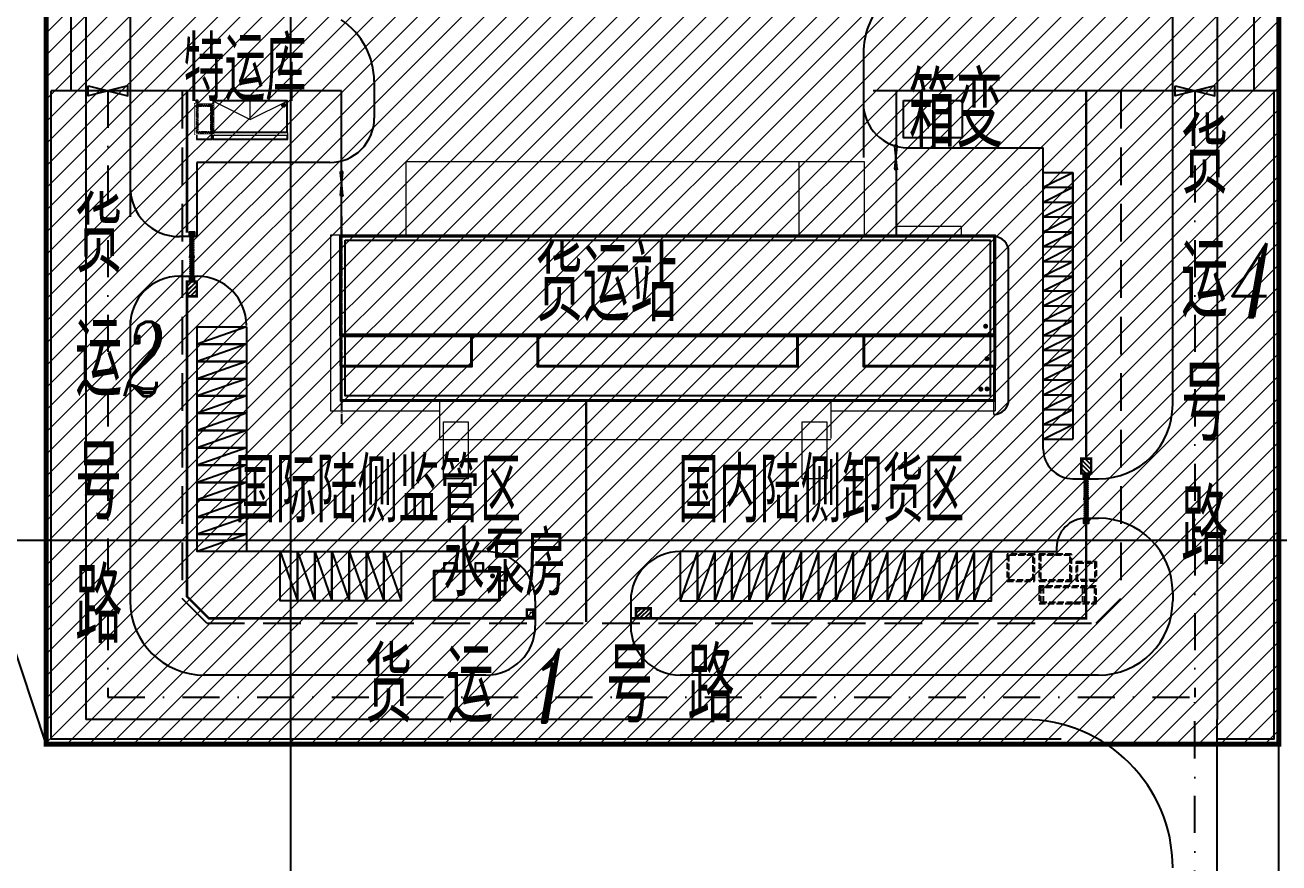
# Model space of a CAD drawing. Header units: millimetres. Extents: x -2699 to 2556, y 623 to 2108.
# Drawn here: x -1466 to -1212.2, y 949.5 to 1119.1 of the extents above; entities that cross this region are included whole.
import ezdxf

# ---------------------------------------------------------------- set-up
doc = ezdxf.new("R2010")
doc.units = ezdxf.units.MM
for name, pattern in [('01_ 总平面图$0$DASH', [0.35, 0.25, -0.1]), ('DASH', [0.35, 0.25, -0.1]), ('DASHDOT', [1, 0.5, -0.25, 0, -0.25]), ('DASHEDX2', [38.1, 25.4, -12.7]), ('DOTE_50', [1.21, 1, -0.1, 0.01, -0.1]), ('PHANTOM2', [1.25, 0.625, -0.125, 0.125, -0.125, 0.125, -0.125])]:
    doc.linetypes.add(name, pattern=pattern)
for name, color, linetype, lineweight in [('01_ 总平面图$0$DIM_LEAD', 3, 'Continuous', 15), ('01_ 总平面图$0$STAIR', 30, 'Continuous', 15), ('AXIS', 6, 'DASHDOT', 0), ('STAIR', 8, 'Continuous', 15), ('SZ-ZH-DIM', 7, 'Continuous', 0), ('纵断_分栏线', 5, 'Continuous', 0), ('细实线', 7, 'Continuous', 25)]:
    doc.layers.add(name, color=color, linetype=linetype, lineweight=lineweight)
for name, color, linetype in [('01_ 总平面图$0$WALL', 2, 'Continuous'), ('DOTE', 1, 'Continuous'), ('FGW', 8, 'Continuous'), ('HZ', 7, 'Continuous'), ('ROAD', 154, 'Continuous'), ('巡场路', 154, 'Continuous'), ('建筑物', 1, 'Continuous'), ('征地线', 6, 'PHANTOM2'), ('照明平面设备层', 241, 'Continuous'), ('航站区围界', 5, 'FENCELINE2'), ('车道线', 1, 'DASHDOT'), ('道路红线', 4, 'DASHEDX2'), ('陆空隔离设施', 5, 'TRACKS'), ('飞行区围界', 5, 'FENCELINE1')]:
    doc.layers.add(name, color=color, linetype=linetype)
doc.styles.add('ITALICT', font='italict.shx', dxfattribs={"width": 0.67, "bigfont": 'tssdchn.shx'})
doc.linetypes.add('01_ 总平面图$0$BATTING', pattern='A,0.0001,-0.1,[134,ltypeshp.shx,S=0.1,R=0,X=-0.1,Y=0],-0.2,[134,ltypeshp.shx,S=0.1,R=180,X=0.1,Y=0],-0.1', length=0.4001)
doc.linetypes.add('01_ 总平面图$0$FENCELINE2', pattern='A,0.25,-0.1,[132,ltypeshp.shx,S=0.1,R=0,X=-0.1,Y=0],-0.1,1', length=1.45)
doc.linetypes.add('FENCELINE1', pattern='A,0.25,-0.1,[133,ltypeshp.shx,S=0.1,R=0,X=-0.1,Y=0],-0.1,1', length=1.45)
doc.linetypes.add('FENCELINE2', pattern='A,0.25,-0.1,[132,ltypeshp.shx,S=0.1,R=0,X=-0.1,Y=0],-0.1,1', length=1.45)
doc.linetypes.add('TRACKS', pattern='A,0.15,[130,ltypeshp.shx,S=0.25,R=0,X=0,Y=0],0.15', length=0.3)

msp = doc.modelspace()

# ---------------------------------------------------------------- hatches: boundary and pattern name
h = msp.add_hatch()
h.set_pattern_fill('ANSI31', color=256, scale=0.4, angle=90, style=0)
h.set_pattern_definition([(225, (1856.95684, 12351.52786), (-0.449012806, 0.449012806), [])])
h.paths.add_polyline_path([(-1433.24, 1064.22), (-1431.24, 1064.22), (-1431.24, 1067.22), (-1433.24, 1067.22)])
h = msp.add_hatch()
h.set_pattern_fill('ANSI31', color=256, scale=0.4, angle=90, style=0)
h.set_pattern_definition([(135, (2037.95684, -10255.93434), (-0.449012806, -0.449012806), [])])
h.paths.add_polyline_path([(-1252.24, 1028.37), (-1250.24, 1028.37), (-1250.24, 1031.37), (-1252.24, 1031.37)])
h = msp.add_hatch()
h.set_pattern_fill('ANSI31', color=256, scale=0.4, style=0)
h.set_pattern_definition([(45, (-12626.673, -2289.152), (-0.449012806, 0.449012806), [])])
h.paths.add_polyline_path([(-1342.37, 1001.05), (-1342.37, 999.05), (-1339.37, 999.05), (-1339.37, 1001.05)])
at = {"layer": '建筑物'}
h = msp.add_hatch(color=5, dxfattribs=at)
edge = h.paths.add_edge_path()
edge.add_arc((-1413.7, 1102.91), 0.509, 0, 360)
h = msp.add_hatch(color=5, dxfattribs=at)
edge = h.paths.add_edge_path()
edge.add_arc((-1271.6, 1058.17), 0.509, 0, 360)
h = msp.add_hatch(color=5, dxfattribs=at)
edge = h.paths.add_edge_path()
edge.add_arc((-1271.34, 1051.59), 0.509, 0, 360)
h = msp.add_hatch(color=5, dxfattribs=at)
edge = h.paths.add_edge_path()
edge.add_arc((-1272.56, 1045.43), 0.509, 0, 360)
h = msp.add_hatch(color=5, dxfattribs=at)
edge = h.paths.add_edge_path()
edge.add_arc((-1271.32, 1045.47), 0.509, 0, 360)
h = msp.add_hatch(color=5, dxfattribs=at)
edge = h.paths.add_edge_path()
edge.add_arc((-1371.4, 1007.61), 0.509, 0, 360)
at = {"layer": '纵断_分栏线'}
h = msp.add_hatch(dxfattribs=at)
h.set_pattern_fill('ANSI31', color=8)
h.set_pattern_definition([(45, (4293.341, 1093.807), (-2.245064, 2.245064), [])])
h.paths.add_polyline_path([(-405.74, 1052.3), (-415.74, 1062.3), (-547.05, 1062.3), (-582.24, 1062.3), (-582.24, 875.8), (-405.74, 875.8)])
h.paths.add_polyline_path([(-1212.24, 1124.3), (-1461.74, 1124.3), (-1461.74, 973.55), (-1212.24, 973.55)])

# ---------------------------------------------------------------- linework, layer by layer
for p, q in [((-1289.52, 1094.8), (-1289.96, 1094.8)), ((-1289.96, 1094.58), (-1289.96, 1094.8)), ((-1289.52, 1090.02), (-1289.96, 1094.58)), ((-1289.96, 1090.02), (-1289.52, 1094.58)), ((-1289.52, 1094.58), (-1289.96, 1094.58)), ((-1289.52, 1094.58), (-1289.52, 1094.8)), ((-1401.72, 1089.5), (-1402.16, 1089.5)), ((-1402.16, 1089.28), (-1402.16, 1089.5)), ((-1401.72, 1084.72), (-1402.16, 1089.28)), ((-1402.16, 1084.72), (-1401.72, 1089.28)), ((-1401.72, 1089.28), (-1402.16, 1089.28)), ((-1401.72, 1089.28), (-1401.72, 1089.5)), ((-1289.96, 1090.02), (-1289.96, 1089.8)), ((-1289.52, 1090.02), (-1289.96, 1090.02)), ((-1289.52, 1089.8), (-1289.96, 1089.8)), ((-1289.52, 1090.02), (-1289.52, 1089.8)), ((-1402.16, 1084.72), (-1402.16, 1084.5)), ((-1401.72, 1084.72), (-1402.16, 1084.72)), ((-1401.72, 1084.5), (-1402.16, 1084.5)), ((-1401.72, 1084.72), (-1401.72, 1084.5)), ((-1461.74, 973.55), (-1475.41, 1014.8))]:
    msp.add_line(p, q)
at = {"linetype": '01_ 总平面图$0$BATTING'}
msp.add_line((-1289.72, 1092.3), (-1289.72, 1092.3), dxfattribs=at)
at = {"color": 5}
for p, q in [((-1432.24, 1076.3), (-1432.24, 1076.3)), ((-1432.64, 1068.3), (-1432.64, 1068.3)), ((-1249.64, 1027.3), (-1249.64, 1027.3)), ((-1251.24, 1019.3), (-1251.24, 1019.3))]:
    msp.add_line(p, q, dxfattribs=at)
for points in [[(-1453.24, 1106.8), (-1445.24, 1104.8), (-1445.24, 1106.8), (-1453.24, 1104.8)], [(-1233.24, 1106.8), (-1225.24, 1104.8), (-1225.24, 1106.8), (-1233.24, 1104.8)], [(-1401.24, 1075.6), (-1270.69, 1075.6), (-1270.69, 1044.05), (-1401.24, 1044.05)], [(-1401.24, 1075.6), (-1270.69, 1075.6), (-1270.69, 1044.05), (-1401.24, 1044.05)], [(-1369.94, 1002.55), (-1383.29, 1002.55), (-1383.29, 1008.7), (-1369.94, 1008.7)], [(-1370.14, 1002.75), (-1383.09, 1002.75), (-1383.09, 1008.5), (-1370.14, 1008.5)]]:
    msp.add_lwpolyline(points, close=True)
at = {"linetype": '01_ 总平面图$0$FENCELINE2', "ltscale": 4, "const_width": 0.5}
for points in [[(-1433.24, 1077.13), (-1433.24, 1105.8)], [(-1251.24, 1031.37), (-1251.24, 1105.8)], [(-1433.24, 1064.41), (-1433.24, 1003.46), (-1428.83, 999.05), (-1362.74, 999.05)], [(-1352.44, 1043.2), (-1352.44, 998.3)], [(-1352.44, 1043.2), (-1352.44, 998.3)], [(-1343.44, 999.05), (-1251.24, 999.05), (-1251.24, 1018.3)]]:
    msp.add_lwpolyline(points, dxfattribs=at)
for points, const_width in [([(-1428.04, 1103.3), (-1431.74, 1103.3), (-1431.74, 1096.9), (-1427.74, 1096.9), (-1427.74, 1097.3), (-1412.84, 1097.3), (-1412.84, 1103.9), (-1428.04, 1103.9)], 0.1), ([(-1363.14, 1000.8), (-1364.44, 1000.8), (-1364.44, 999.3), (-1363.14, 999.3)], 0.5)]:
    msp.add_lwpolyline(points, close=True, dxfattribs=dict(const_width=const_width))
for points in [[(-1431.34, 1103.3), (-1431.34, 1103.9), (-1431.14, 1103.9), (-1431.14, 1103.3)], [(-1427.74, 1097.42), (-1412.96, 1097.42), (-1412.96, 1103.78), (-1427.92, 1103.78), (-1427.92, 1103.3)], [(-1402.19, 1056.2), (-1402.19, 1043.05), (-1382.14, 1043.05)], [(-1402.19, 1056.2), (-1402.19, 1043.05), (-1382.14, 1043.05)], [(-1378.54, 1008.7), (-1378.54, 1010.2), (-1381.24, 1010.2), (-1381.24, 1008.7)], [(-1378.6, 1008.7), (-1378.6, 1010.14), (-1381.18, 1010.14), (-1381.18, 1008.7)], [(-1373.24, 1008.7), (-1373.24, 1010.2), (-1374.94, 1010.2), (-1374.94, 1008.7)], [(-1373.3, 1008.7), (-1373.3, 1010.14), (-1374.88, 1010.14), (-1374.88, 1008.7)], [(-1369.94, 1006.67), (-1368.44, 1006.67), (-1368.44, 1008.37), (-1369.94, 1008.37)]]:
    msp.add_lwpolyline(points)
at = {"linetype": '01_ 总平面图$0$DASH'}
for points in [[(-1427.72, 1103.96), (-1427.72, 1103.75)], [(-1427.66, 1103.96), (-1427.66, 1103.75)], [(-1413.22, 1103.96), (-1413.22, 1103.75)], [(-1413.16, 1103.96), (-1413.16, 1103.75)], [(-1428.04, 1103.3), (-1428.04, 1097.3), (-1427.74, 1097.3)]]:
    msp.add_lwpolyline(points, dxfattribs=at)
for points in [[(-1428.14, 1097.3), (-1428.14, 1102.9), (-1431.34, 1102.9), (-1431.34, 1097.3)], [(-1428.34, 1097.5), (-1428.34, 1102.7), (-1431.14, 1102.7), (-1431.14, 1097.5)]]:
    msp.add_lwpolyline(points, close=True, dxfattribs=at)
for points, const_width in [([(-1427.74, 1097.3), (-1427.74, 1103.3), (-1428.04, 1103.3)], 0.05), ([(-1402.24, 1076.6), (-1402.24, 1056.2), (-1402.19, 1056.2), (-1402.19, 1043.05), (-1269.69, 1043.05), (-1269.69, 1056.2), (-1269.64, 1056.2), (-1269.64, 1076.6), (-1402.24, 1076.6)], 0.2), ([(-1402.24, 1076.6), (-1402.24, 1056.2), (-1402.19, 1056.2), (-1402.19, 1043.05), (-1269.69, 1043.05), (-1269.69, 1056.2), (-1269.64, 1056.2), (-1269.64, 1076.6), (-1402.24, 1076.6)], 0.2), ([(-1433.24, 1067.22), (-1431.24, 1067.22), (-1431.24, 1064.22), (-1433.24, 1064.22), (-1433.24, 1067.22)], 0.5), ([(-1252.24, 1028.37), (-1250.24, 1028.37), (-1250.24, 1031.37), (-1252.24, 1031.37), (-1252.24, 1028.37)], 0.5), ([(-1342.37, 1001.05), (-1342.37, 999.05), (-1339.37, 999.05), (-1339.37, 1001.05), (-1342.37, 1001.05)], 0.5)]:
    msp.add_lwpolyline(points, dxfattribs=dict(const_width=const_width))
at = {"color": 2}
for points in [[(-1432.76, 1076.3), (-1432.76, 1077.3), (-1431.72, 1077.3), (-1431.72, 1076.3)], [(-1432.64, 1076.3), (-1432.64, 1077.18), (-1431.84, 1077.18), (-1431.84, 1076.3)], [(-1432.08, 1076.88), (-1432.64, 1076.6), (-1431.84, 1076.2), (-1432.64, 1075.8), (-1431.84, 1075.4), (-1432.64, 1075), (-1431.84, 1074.6), (-1432.64, 1074.2), (-1431.84, 1073.8), (-1432.64, 1073.4), (-1431.84, 1073), (-1432.64, 1072.6), (-1432.64, 1072.6)], [(-1432.4, 1076.88), (-1431.84, 1076.6), (-1432.64, 1076.2), (-1431.84, 1075.8), (-1432.64, 1075.4), (-1431.84, 1075), (-1432.64, 1074.6), (-1431.84, 1074.2), (-1432.64, 1073.8), (-1431.84, 1073.4), (-1432.64, 1073), (-1431.84, 1072.6), (-1431.84, 1072.6)], [(-1432.08, 1067.72), (-1432.64, 1068), (-1431.84, 1068.4), (-1432.64, 1068.8), (-1431.84, 1069.2), (-1432.64, 1069.6), (-1431.84, 1070), (-1432.64, 1070.4), (-1431.84, 1070.8), (-1432.64, 1071.2), (-1431.84, 1071.6), (-1432.64, 1072), (-1432.64, 1072)], [(-1432.4, 1067.72), (-1431.84, 1068), (-1432.64, 1068.4), (-1431.84, 1068.8), (-1432.64, 1069.2), (-1431.84, 1069.6), (-1432.64, 1070), (-1431.84, 1070.4), (-1432.64, 1070.8), (-1431.84, 1071.2), (-1432.64, 1071.6), (-1431.84, 1072), (-1431.84, 1072)], [(-1432.76, 1068.3), (-1432.76, 1067.3), (-1431.72, 1067.3), (-1431.72, 1068.3)], [(-1432.64, 1068.3), (-1432.64, 1067.42), (-1431.84, 1067.42), (-1431.84, 1068.3)], [(-1251.76, 1027.3), (-1251.76, 1028.3), (-1250.72, 1028.3), (-1250.72, 1027.3)], [(-1251.64, 1027.3), (-1251.64, 1028.18), (-1250.84, 1028.18), (-1250.84, 1027.3)], [(-1251.08, 1027.88), (-1251.64, 1027.6), (-1250.84, 1027.2), (-1251.64, 1026.8), (-1250.84, 1026.4), (-1251.64, 1026), (-1250.84, 1025.6), (-1251.64, 1025.2), (-1250.84, 1024.8), (-1251.64, 1024.4), (-1250.84, 1024), (-1251.64, 1023.6), (-1251.64, 1023.6)], [(-1251.4, 1027.88), (-1250.84, 1027.6), (-1251.64, 1027.2), (-1250.84, 1026.8), (-1251.64, 1026.4), (-1250.84, 1026), (-1251.64, 1025.6), (-1250.84, 1025.2), (-1251.64, 1024.8), (-1250.84, 1024.4), (-1251.64, 1024), (-1250.84, 1023.6), (-1250.84, 1023.6)], [(-1251.08, 1018.72), (-1251.64, 1019), (-1250.84, 1019.4), (-1251.64, 1019.8), (-1250.84, 1020.2), (-1251.64, 1020.6), (-1250.84, 1021), (-1251.64, 1021.4), (-1250.84, 1021.8), (-1251.64, 1022.2), (-1250.84, 1022.6), (-1251.64, 1023), (-1251.64, 1023)], [(-1251.4, 1018.72), (-1250.84, 1019), (-1251.64, 1019.4), (-1250.84, 1019.8), (-1251.64, 1020.2), (-1250.84, 1020.6), (-1251.64, 1021), (-1250.84, 1021.4), (-1251.64, 1021.8), (-1250.84, 1022.2), (-1251.64, 1022.6), (-1250.84, 1023), (-1250.84, 1023)], [(-1251.76, 1019.3), (-1251.76, 1018.3), (-1250.72, 1018.3), (-1250.72, 1019.3)], [(-1251.64, 1019.3), (-1251.64, 1018.42), (-1250.84, 1018.42), (-1250.84, 1019.3)]]:
    msp.add_lwpolyline(points, dxfattribs=at)
for points in [[(-1431.84, 1077.18), (-1432.64, 1077.18), (-1432.64, 1076.88), (-1431.84, 1076.88)], [(-1431.84, 1067.42), (-1432.64, 1067.42), (-1432.64, 1067.72), (-1431.84, 1067.72)], [(-1250.84, 1028.18), (-1251.64, 1028.18), (-1251.64, 1027.88), (-1250.84, 1027.88)], [(-1250.84, 1018.42), (-1251.64, 1018.42), (-1251.64, 1018.72), (-1250.84, 1018.72)]]:
    msp.add_lwpolyline(points, close=True, dxfattribs=at)
at = {"color": 2, "elevation": 0}
for points in [[(-1431.84, 1072.6), (-1432.64, 1072.6), (-1432.64, 1072.3), (-1431.84, 1072.3)], [(-1431.84, 1072), (-1432.64, 1072), (-1432.64, 1072.3), (-1431.84, 1072.3)], [(-1250.84, 1023.6), (-1251.64, 1023.6), (-1251.64, 1023.3), (-1250.84, 1023.3)], [(-1250.84, 1023), (-1251.64, 1023), (-1251.64, 1023.3), (-1250.84, 1023.3)]]:
    msp.add_lwpolyline(points, close=True, dxfattribs=at)
at = {"layer": '01_ 总平面图$0$DIM_LEAD', "const_width": 0.2}
msp.add_lwpolyline([(-1363.63, 1000.25, 1), (-1363.77, 1000.1, 1)], format="xyb", close=True, dxfattribs=at)
at = {"layer": '01_ 总平面图$0$STAIR', "ltscale": 1000}
msp.add_line((-1420.44, 1100.02), (-1420.44, 1103.75), dxfattribs=at)
at = {"layer": '01_ 总平面图$0$STAIR', "color": 2, "linetype": 'ByBlock'}
for p, q in [((-1402.24, 1076.6), (-1404.19, 1076.6)), ((-1402.24, 1076.6), (-1404.19, 1076.6)), ((-1382.14, 1043.05), (-1382.14, 1037.3)), ((-1382.14, 1043.05), (-1382.14, 1035.25)), ((-1302.94, 1043.05), (-1302.94, 1035.45)), ((-1269.69, 1043.05), (-1269.69, 1041.05)), ((-1269.69, 1043.05), (-1269.69, 1041.05)), ((-1302.94, 1041.05), (-1269.69, 1041.05)), ((-1382.14, 1035.25), (-1302.94, 1035.25))]:
    msp.add_line(p, q, dxfattribs=at)
at = {"layer": '01_ 总平面图$0$STAIR', "ltscale": 1000}
for points in [[(-1427.89, 1103.75), (-1420.44, 1100.02)], [(-1420.44, 1100.02), (-1412.99, 1103.75)], [(-1431.34, 1096.9), (-1431.34, 1096), (-1428.14, 1096), (-1428.14, 1097.3)], [(-1431.22, 1096.9), (-1431.22, 1096.12), (-1428.26, 1096.12), (-1428.26, 1096.9)], [(-1428.04, 1096.9), (-1428.04, 1096), (-1412.84, 1096), (-1412.84, 1097.3)], [(-1428.04, 1096.85), (-1412.84, 1096.85)], [(-1427.92, 1096.9), (-1427.92, 1096.12), (-1412.96, 1096.12), (-1412.96, 1096.85)]]:
    msp.add_lwpolyline(points, dxfattribs=at)
at = {"layer": '01_ 总平面图$0$STAIR', "color": 2, "linetype": 'ByBlock'}
for points in [[(-1388.89, 1076.3), (-1388.89, 1091.5), (-1296.19, 1091.5), (-1296.19, 1076.3)], [(-1404.19, 1076.6), (-1404.19, 1041.05), (-1382.14, 1041.05)], [(-1404.19, 1076.6), (-1404.19, 1041.05), (-1382.14, 1041.05)], [(-1366.65, 1056.5), (-1401.94, 1056.5), (-1401.94, 1076.3), (-1269.94, 1076.3), (-1269.94, 1056.5), (-1366.65, 1056.5)], [(-1366.65, 1056.5), (-1401.94, 1056.5), (-1401.94, 1076.3), (-1269.94, 1076.3), (-1269.94, 1056.5), (-1366.65, 1056.5)], [(-1289.74, 1076.3), (-1289.74, 1078.4), (-1276.54, 1078.4), (-1276.54, 1076.3)], [(-1289.74, 1076.3), (-1289.74, 1078.4), (-1276.54, 1078.4), (-1276.54, 1076.3)]]:
    msp.add_lwpolyline(points, dxfattribs=at)
for points in [[(-1381.34, 1038.8), (-1376.34, 1038.8), (-1376.34, 1027.3), (-1381.34, 1027.3)], [(-1308.74, 1038.8), (-1303.74, 1038.8), (-1303.74, 1027.3), (-1308.74, 1027.3)]]:
    msp.add_lwpolyline(points, close=True, dxfattribs=at)
at = {"layer": '01_ 总平面图$0$WALL', "color": 5}
for p, q in [((-1402.19, 1056.35), (-1388.49, 1056.35)), ((-1402.19, 1050.15), (-1402.19, 1056.35)), ((-1401.99, 1056.15), (-1388.49, 1056.15)), ((-1401.99, 1050.15), (-1401.99, 1056.15)), ((-1388.99, 1056.35), (-1309.49, 1056.35)), ((-1388.99, 1056.15), (-1309.49, 1056.15)), ((-1309.59, 1056.35), (-1269.69, 1056.35)), ((-1309.59, 1056.35), (-1269.69, 1056.35)), ((-1309.59, 1056.15), (-1269.89, 1056.15)), ((-1309.59, 1056.15), (-1269.89, 1056.15)), ((-1269.89, 1056.15), (-1269.89, 1050.15)), ((-1269.89, 1056.15), (-1269.89, 1050.15)), ((-1269.69, 1056.35), (-1269.69, 1050.15)), ((-1269.69, 1056.35), (-1269.69, 1050.15))]:
    msp.add_line(p, q, dxfattribs=at)
at = {"layer": '01_ 总平面图$0$WALL'}
msp.add_line((-1251.24, 1027.3), (-1251.24, 1019.3), dxfattribs=at)
at = {"layer": '01_ 总平面图$0$WALL', "color": 5}
for points in [[(-1296.09, 1056.2), (-1402.24, 1056.2), (-1402.24, 1076.6), (-1269.64, 1076.6), (-1269.64, 1056.2), (-1296.09, 1056.2)], [(-1296.09, 1056.2), (-1402.24, 1056.2), (-1402.24, 1076.6), (-1269.64, 1076.6), (-1269.64, 1056.2), (-1296.09, 1056.2)], [(-1296.09, 1056.5), (-1401.94, 1056.5), (-1401.94, 1076.3), (-1269.94, 1076.3), (-1269.94, 1056.5), (-1296.09, 1056.5)], [(-1296.09, 1056.5), (-1401.94, 1056.5), (-1401.94, 1076.3), (-1269.94, 1076.3), (-1269.94, 1056.5), (-1296.09, 1056.5)], [(-1375.79, 1056.35), (-1375.79, 1050.15), (-1402.19, 1050.15), (-1402.19, 1043.05), (-1269.69, 1043.05), (-1269.69, 1050.15), (-1296.09, 1050.15), (-1296.09, 1056.35), (-1309.79, 1056.35), (-1309.79, 1050.15), (-1362.09, 1050.15), (-1362.09, 1056.35), (-1375.79, 1056.35), (-1375.79, 1050.15)], [(-1375.79, 1056.35), (-1375.79, 1050.15), (-1402.19, 1050.15), (-1402.19, 1043.05), (-1269.69, 1043.05), (-1269.69, 1050.15), (-1296.09, 1050.15), (-1296.09, 1056.35), (-1309.79, 1056.35), (-1309.79, 1050.15), (-1362.09, 1050.15), (-1362.09, 1056.35), (-1375.79, 1056.35), (-1375.79, 1050.15)]]:
    msp.add_lwpolyline(points, dxfattribs=at)
msp.add_lwpolyline([(-1375.59, 1056.15), (-1375.59, 1049.95), (-1401.99, 1049.95), (-1401.99, 1043.25), (-1269.89, 1043.25), (-1269.89, 1049.95), (-1296.29, 1049.95), (-1296.29, 1056.15), (-1309.59, 1056.15), (-1309.59, 1049.95), (-1362.29, 1049.95), (-1362.29, 1056.15)], close=True, dxfattribs=at)
msp.add_lwpolyline([(-1375.59, 1056.15), (-1375.59, 1049.95), (-1401.99, 1049.95), (-1401.99, 1043.25), (-1269.89, 1043.25), (-1269.89, 1049.95), (-1296.29, 1049.95), (-1296.29, 1056.15), (-1309.59, 1056.15), (-1309.59, 1049.95), (-1362.29, 1049.95), (-1362.29, 1056.15)], close=True, dxfattribs=at)
at = {"layer": 'AXIS'}
msp.add_line((-1401.94, 1090.5), (-1401.94, 1080.4), dxfattribs=at)
at = {"layer": 'DOTE', "linetype": 'DOTE_50', "ltscale": 2}
msp.add_line((-1401.94, 1080.4), (-1401.94, 1038.3), dxfattribs=at)
at = {"layer": 'FGW', "linetype": 'Continuous'}
for p, q in [((-1412.24, 814.8), (-1412.24, 1895.71)), ((-1412.24, 814.8), (-1412.24, 1895.71)), ((-1212.24, 814.8), (-1212.24, 1895.71)), ((2387.76, 1014.8), (-1612.24, 1014.8))]:
    msp.add_line(p, q, dxfattribs=at)
at = {"layer": 'ROAD'}
for p, q in [((-1224.74, 1432.3), (-1224.74, 978.55)), ((-1444.74, 1201.8), (-1444.74, 1080.3)), ((-1233.74, 1042.3), (-1233.74, 1201.8)), ((-1296.34, 1113.5), (-1296.34, 1092.3)), ((-1395.34, 1107.69), (-1395.34, 1100.3)), ((-1395.34, 1107.69), (-1395.34, 1100.3)), ((-1287.34, 1094.3), (-1259.94, 1094.3)), ((-1259.94, 1035.3), (-1259.94, 1094.3)), ((-1404.34, 1091.3), (-1431.24, 1091.3)), ((-1431.24, 1091.3), (-1431.24, 1076.3)), ((-1259.94, 1089.3, 0), (-1253.94, 1089.3, 0)), ((-1259.94, 1086.3, 0), (-1253.94, 1089.3, 0)), ((-1253.94, 1089.3, 0), (-1253.94, 1086.3, 0)), ((-1253.94, 1086.3, 0), (-1253.94, 1089.3, 0)), ((-1259.94, 1086.3, 0), (-1253.94, 1086.3, 0)), ((-1259.94, 1083.3, 0), (-1253.94, 1086.3, 0)), ((-1259.94, 1086.3, 0), (-1253.94, 1086.3, 0)), ((-1259.94, 1086.3, 0), (-1253.94, 1086.3, 0)), ((-1253.94, 1086.3, 0), (-1253.94, 1083.3, 0)), ((-1253.94, 1083.3, 0), (-1253.94, 1086.3, 0)), ((-1259.94, 1083.3, 0), (-1253.94, 1083.3, 0)), ((-1259.94, 1080.3, 0), (-1253.94, 1083.3, 0)), ((-1259.94, 1083.3, 0), (-1253.94, 1083.3, 0)), ((-1259.94, 1083.3, 0), (-1253.94, 1083.3, 0)), ((-1253.94, 1083.3, 0), (-1253.94, 1080.3, 0)), ((-1253.94, 1080.3, 0), (-1253.94, 1083.3, 0)), ((-1259.94, 1080.3, 0), (-1253.94, 1080.3, 0)), ((-1259.94, 1077.3, 0), (-1253.94, 1080.3, 0)), ((-1259.94, 1080.3, 0), (-1253.94, 1080.3, 0)), ((-1259.94, 1080.3, 0), (-1253.94, 1080.3, 0)), ((-1253.94, 1080.3, 0), (-1253.94, 1077.3, 0)), ((-1253.94, 1077.3, 0), (-1253.94, 1080.3, 0)), ((-1431.24, 1076.3), (-1434.74, 1076.3)), ((-1259.94, 1077.3, 0), (-1253.94, 1077.3, 0)), ((-1259.94, 1074.3, 0), (-1253.94, 1077.3, 0)), ((-1259.94, 1077.3, 0), (-1253.94, 1077.3, 0)), ((-1259.94, 1077.3, 0), (-1253.94, 1077.3, 0)), ((-1253.94, 1077.3, 0), (-1253.94, 1074.3, 0)), ((-1253.94, 1074.3, 0), (-1253.94, 1077.3, 0)), ((-1259.94, 1074.3, 0), (-1253.94, 1074.3, 0)), ((-1259.94, 1071.3, 0), (-1253.94, 1074.3, 0)), ((-1259.94, 1074.3, 0), (-1253.94, 1074.3, 0)), ((-1259.94, 1074.3, 0), (-1253.94, 1074.3, 0)), ((-1253.94, 1074.3, 0), (-1253.94, 1071.3, 0)), ((-1253.94, 1071.3, 0), (-1253.94, 1074.3, 0)), ((-1266.94, 1043.3), (-1266.94, 1073.3)), ((-1259.94, 1071.3, 0), (-1253.94, 1071.3, 0)), ((-1259.94, 1068.3, 0), (-1253.94, 1071.3, 0)), ((-1259.94, 1071.3, 0), (-1253.94, 1071.3, 0)), ((-1259.94, 1071.3, 0), (-1253.94, 1071.3, 0)), ((-1253.94, 1071.3, 0), (-1253.94, 1068.3, 0)), ((-1253.94, 1068.3, 0), (-1253.94, 1071.3, 0)), ((-1434.74, 1068.3), (-1431.19, 1068.3)), ((-1259.94, 1068.3, 0), (-1253.94, 1068.3, 0)), ((-1259.94, 1065.3, 0), (-1253.94, 1068.3, 0)), ((-1259.94, 1068.3, 0), (-1253.94, 1068.3, 0)), ((-1259.94, 1068.3, 0), (-1253.94, 1068.3, 0)), ((-1253.94, 1068.3, 0), (-1253.94, 1065.3, 0)), ((-1253.94, 1065.3, 0), (-1253.94, 1068.3, 0)), ((-1259.94, 1065.3, 0), (-1253.94, 1065.3, 0)), ((-1259.94, 1062.3, 0), (-1253.94, 1065.3, 0)), ((-1259.94, 1065.3, 0), (-1253.94, 1065.3, 0)), ((-1259.94, 1065.3, 0), (-1253.94, 1065.3, 0)), ((-1253.94, 1065.3, 0), (-1253.94, 1062.3, 0)), ((-1253.94, 1062.3, 0), (-1253.94, 1065.3, 0)), ((-1259.94, 1062.3, 0), (-1253.94, 1062.3, 0)), ((-1259.94, 1059.3, 0), (-1253.94, 1062.3, 0)), ((-1259.94, 1062.3, 0), (-1253.94, 1062.3, 0)), ((-1259.94, 1062.3, 0), (-1253.94, 1062.3, 0)), ((-1253.94, 1062.3, 0), (-1253.94, 1059.3, 0)), ((-1253.94, 1059.3, 0), (-1253.94, 1062.3, 0)), ((-1444.74, 1059.3), (-1444.74, 1002.55)), ((-1259.94, 1059.3, 0), (-1253.94, 1059.3, 0)), ((-1259.94, 1056.3, 0), (-1253.94, 1059.3, 0)), ((-1259.94, 1059.3, 0), (-1253.94, 1059.3, 0)), ((-1259.94, 1059.3, 0), (-1253.94, 1059.3, 0)), ((-1253.94, 1059.3, 0), (-1253.94, 1056.3, 0)), ((-1253.94, 1056.3, 0), (-1253.94, 1059.3, 0)), ((-1421.19, 1058.05), (-1431.19, 1054.55)), ((-1259.94, 1056.3, 0), (-1253.94, 1056.3, 0)), ((-1259.94, 1053.3, 0), (-1253.94, 1056.3, 0)), ((-1259.94, 1056.3, 0), (-1253.94, 1056.3, 0)), ((-1259.94, 1056.3, 0), (-1253.94, 1056.3, 0)), ((-1253.94, 1056.3, 0), (-1253.94, 1053.3, 0)), ((-1253.94, 1053.3, 0), (-1253.94, 1056.3, 0)), ((-1421.19, 1054.55), (-1431.19, 1051.05)), ((-1259.94, 1053.3, 0), (-1253.94, 1053.3, 0)), ((-1259.94, 1050.3, 0), (-1253.94, 1053.3, 0)), ((-1259.94, 1053.3, 0), (-1253.94, 1053.3, 0)), ((-1259.94, 1053.3, 0), (-1253.94, 1053.3, 0)), ((-1253.94, 1053.3, 0), (-1253.94, 1050.3, 0)), ((-1253.94, 1050.3, 0), (-1253.94, 1053.3, 0)), ((-1421.19, 1051.05), (-1431.19, 1047.55)), ((-1259.94, 1050.3, 0), (-1253.94, 1050.3, 0)), ((-1259.94, 1047.3, 0), (-1253.94, 1050.3, 0)), ((-1259.94, 1050.3, 0), (-1253.94, 1050.3, 0)), ((-1259.94, 1050.3, 0), (-1253.94, 1050.3, 0)), ((-1253.94, 1050.3, 0), (-1253.94, 1047.3, 0)), ((-1253.94, 1047.3, 0), (-1253.94, 1050.3, 0)), ((-1421.19, 1047.55), (-1431.19, 1044.05)), ((-1259.94, 1047.3, 0), (-1253.94, 1047.3, 0)), ((-1259.94, 1044.3, 0), (-1253.94, 1047.3, 0)), ((-1259.94, 1047.3, 0), (-1253.94, 1047.3, 0)), ((-1259.94, 1047.3, 0), (-1253.94, 1047.3, 0)), ((-1253.94, 1047.3, 0), (-1253.94, 1044.3, 0)), ((-1253.94, 1044.3, 0), (-1253.94, 1047.3, 0)), ((-1421.19, 1044.05), (-1431.19, 1040.55)), ((-1259.94, 1044.3, 0), (-1253.94, 1044.3, 0)), ((-1259.94, 1041.3, 0), (-1253.94, 1044.3, 0)), ((-1259.94, 1044.3, 0), (-1253.94, 1044.3, 0)), ((-1259.94, 1044.3, 0), (-1253.94, 1044.3, 0)), ((-1253.94, 1044.3, 0), (-1253.94, 1041.3, 0)), ((-1253.94, 1041.3, 0), (-1253.94, 1044.3, 0)), ((-1421.19, 1040.55), (-1431.19, 1037.05)), ((-1259.94, 1041.3, 0), (-1253.94, 1041.3, 0)), ((-1259.94, 1038.3, 0), (-1253.94, 1041.3, 0)), ((-1259.94, 1041.3, 0), (-1253.94, 1041.3, 0)), ((-1259.94, 1041.3, 0), (-1253.94, 1041.3, 0)), ((-1253.94, 1041.3, 0), (-1253.94, 1038.3, 0)), ((-1259.94, 1038.3, 0), (-1253.94, 1038.3, 0)), ((-1259.94, 1035.3, 0), (-1253.94, 1038.3, 0)), ((-1259.94, 1038.3, 0), (-1253.94, 1038.3, 0)), ((-1259.94, 1038.3, 0), (-1253.94, 1038.3, 0)), ((-1253.94, 1040.3, 0), (-1253.94, 1038.3, 0)), ((-1253.94, 1038.3, 0), (-1253.94, 1035.3, 0)), ((-1421.19, 1037.05), (-1431.19, 1033.55)), ((-1253.94, 1037.3, 0), (-1253.94, 1035.3, 0)), ((-1421.19, 1033.55), (-1431.19, 1030.05)), ((-1259.94, 1033.3), (-1259.94, 1035.3)), ((-1259.94, 1035.3, 0), (-1253.94, 1035.3, 0)), ((-1259.94, 1035.3, 0), (-1253.94, 1035.3, 0)), ((-1421.19, 1030.05), (-1431.19, 1026.55)), ((-1421.19, 1026.55), (-1431.19, 1023.05)), ((-1253.94, 1027.3), (-1248.74, 1027.3)), ((-1253.94, 1027.3), (-1248.74, 1027.3)), ((-1253.94, 1027.3), (-1251.24, 1027.3)), ((-1421.19, 1023.05), (-1431.19, 1019.55)), ((-1421.19, 1019.55), (-1431.19, 1016.05)), ((-1251.24, 1019.3), (-1248.74, 1019.3)), ((-1251.24, 1019.3), (-1248.74, 1019.3)), ((-1421.19, 1016.05), (-1431.19, 1012.55)), ((-1414.39, 1012.55), (-1410.89, 1002.55)), ((-1410.89, 1012.55), (-1407.39, 1002.55)), ((-1407.39, 1012.55), (-1403.89, 1002.55)), ((-1403.89, 1012.55), (-1400.39, 1002.55)), ((-1400.39, 1012.55), (-1396.89, 1002.55)), ((-1396.89, 1012.55), (-1393.39, 1002.55)), ((-1393.39, 1012.55), (-1389.89, 1002.55)), ((-1272.94, 1012.55), (-1333.44, 1012.55)), ((-1272.94, 1012.55), (-1333.44, 1012.55)), ((-1329.94, 1012.55), (-1333.44, 1002.55)), ((-1326.44, 1012.55), (-1329.94, 1002.55)), ((-1322.94, 1012.55), (-1326.44, 1002.55)), ((-1319.44, 1012.55), (-1322.94, 1002.55)), ((-1315.94, 1012.55), (-1319.44, 1002.55)), ((-1312.44, 1012.55), (-1315.94, 1002.55)), ((-1308.94, 1012.55), (-1312.44, 1002.55)), ((-1305.44, 1012.55), (-1308.94, 1002.55)), ((-1301.94, 1012.55), (-1305.44, 1002.55)), ((-1298.44, 1012.55), (-1301.94, 1002.55)), ((-1294.94, 1012.55), (-1298.44, 1002.55)), ((-1291.44, 1012.55), (-1294.94, 1002.55)), ((-1287.94, 1012.55), (-1291.44, 1002.55)), ((-1284.44, 1012.55), (-1287.94, 1002.55)), ((-1280.94, 1012.55), (-1284.44, 1002.55)), ((-1277.44, 1012.55), (-1280.94, 1002.55)), ((-1273.94, 1012.55), (-1277.44, 1002.55)), ((-1270.44, 1012.55), (-1273.94, 1002.55)), ((-1270.44, 1012.55), (-1257.24, 1012.55)), ((-1270.44, 1012.55), (-1257.24, 1012.55)), ((-1257.24, 1013.3), (-1257.24, 1012.55)), ((-1257.24, 1013.3), (-1257.24, 1012.55)), ((-1362.74, 1002.55), (-1362.74, 997.55)), ((-1362.74, 1002.55), (-1362.74, 997.55)), ((-1343.44, 1002.55), (-1343.44, 997.55)), ((-1343.44, 1002.55), (-1343.44, 997.55)), ((-1343.44, 1002.55), (-1343.44, 997.55)), ((-1343.44, 1002.55), (-1343.44, 997.55)), ((-1233.74, 1004.3), (-1233.74, 1002.55)), ((-1362.74, 999.55), (-1362.74, 1001.05)), ((-1362.74, 999.55), (-1362.74, 1001.05)), ((-1372.74, 987.55), (-1429.74, 987.55)), ((-1248.74, 987.55), (-1333.44, 987.55)), ((-1263.74, 978.55), (-1453.74, 978.55)), ((-1224.74, 684.02), (-1224.74, 978.55))]:
    msp.add_line(p, q, dxfattribs=at)
for points in [[(-1421.19, 1058.05), (-1421.19, 1054.55), (-1431.19, 1054.55), (-1431.19, 1058.05)], [(-1421.19, 1054.55), (-1421.19, 1051.05), (-1431.19, 1051.05), (-1431.19, 1054.55)], [(-1421.19, 1051.05), (-1421.19, 1047.55), (-1431.19, 1047.55), (-1431.19, 1051.05)], [(-1421.19, 1047.55), (-1421.19, 1044.05), (-1431.19, 1044.05), (-1431.19, 1047.55)], [(-1421.19, 1044.05), (-1421.19, 1040.55), (-1431.19, 1040.55), (-1431.19, 1044.05)], [(-1421.19, 1040.55), (-1421.19, 1037.05), (-1431.19, 1037.05), (-1431.19, 1040.55)], [(-1421.19, 1037.05), (-1421.19, 1033.55), (-1431.19, 1033.55), (-1431.19, 1037.05)], [(-1421.19, 1033.55), (-1421.19, 1030.05), (-1431.19, 1030.05), (-1431.19, 1033.55)], [(-1421.19, 1030.05), (-1421.19, 1026.55), (-1431.19, 1026.55), (-1431.19, 1030.05)], [(-1421.19, 1026.55), (-1421.19, 1023.05), (-1431.19, 1023.05), (-1431.19, 1026.55)], [(-1421.19, 1023.05), (-1421.19, 1019.55), (-1431.19, 1019.55), (-1431.19, 1023.05)], [(-1421.19, 1019.55), (-1421.19, 1016.05), (-1431.19, 1016.05), (-1431.19, 1019.55)], [(-1421.19, 1016.05), (-1421.19, 1012.55), (-1431.19, 1012.55), (-1431.19, 1016.05)], [(-1414.39, 1012.55), (-1410.89, 1012.55), (-1410.89, 1002.55), (-1414.39, 1002.55)], [(-1410.89, 1012.55), (-1407.39, 1012.55), (-1407.39, 1002.55), (-1410.89, 1002.55)], [(-1407.39, 1012.55), (-1403.89, 1012.55), (-1403.89, 1002.55), (-1407.39, 1002.55)], [(-1403.89, 1012.55), (-1400.39, 1012.55), (-1400.39, 1002.55), (-1403.89, 1002.55)], [(-1400.39, 1012.55), (-1396.89, 1012.55), (-1396.89, 1002.55), (-1400.39, 1002.55)], [(-1396.89, 1012.55), (-1393.39, 1012.55), (-1393.39, 1002.55), (-1396.89, 1002.55)], [(-1393.39, 1012.55), (-1389.89, 1012.55), (-1389.89, 1002.55), (-1393.39, 1002.55)], [(-1329.94, 1012.55), (-1333.44, 1012.55), (-1333.44, 1002.55), (-1329.94, 1002.55)], [(-1326.44, 1012.55), (-1329.94, 1012.55), (-1329.94, 1002.55), (-1326.44, 1002.55)], [(-1322.94, 1012.55), (-1326.44, 1012.55), (-1326.44, 1002.55), (-1322.94, 1002.55)], [(-1319.44, 1012.55), (-1322.94, 1012.55), (-1322.94, 1002.55), (-1319.44, 1002.55)], [(-1315.94, 1012.55), (-1319.44, 1012.55), (-1319.44, 1002.55), (-1315.94, 1002.55)], [(-1312.44, 1012.55), (-1315.94, 1012.55), (-1315.94, 1002.55), (-1312.44, 1002.55)], [(-1308.94, 1012.55), (-1312.44, 1012.55), (-1312.44, 1002.55), (-1308.94, 1002.55)], [(-1305.44, 1012.55), (-1308.94, 1012.55), (-1308.94, 1002.55), (-1305.44, 1002.55)], [(-1301.94, 1012.55), (-1305.44, 1012.55), (-1305.44, 1002.55), (-1301.94, 1002.55)], [(-1298.44, 1012.55), (-1301.94, 1012.55), (-1301.94, 1002.55), (-1298.44, 1002.55)], [(-1294.94, 1012.55), (-1298.44, 1012.55), (-1298.44, 1002.55), (-1294.94, 1002.55)], [(-1291.44, 1012.55), (-1294.94, 1012.55), (-1294.94, 1002.55), (-1291.44, 1002.55)], [(-1287.94, 1012.55), (-1291.44, 1012.55), (-1291.44, 1002.55), (-1287.94, 1002.55)], [(-1284.44, 1012.55), (-1287.94, 1012.55), (-1287.94, 1002.55), (-1284.44, 1002.55)], [(-1280.94, 1012.55), (-1284.44, 1012.55), (-1284.44, 1002.55), (-1280.94, 1002.55)], [(-1277.44, 1012.55), (-1280.94, 1012.55), (-1280.94, 1002.55), (-1277.44, 1002.55)], [(-1273.94, 1012.55), (-1277.44, 1012.55), (-1277.44, 1002.55), (-1273.94, 1002.55)], [(-1270.44, 1012.55), (-1273.94, 1012.55), (-1273.94, 1002.55), (-1270.44, 1002.55)]]:
    msp.add_lwpolyline(points, close=True, dxfattribs=at)
for points in [[(-1411.94, 1012.55), (-1421.19, 1012.55), (-1421.19, 1012.8)], [(-1372.74, 1012.55), (-1389.89, 1012.55)]]:
    msp.add_lwpolyline(points, dxfattribs=at)
for centre, radius, start, end in [((-1281.34, 1113.5), 15, 137.2405, 180), ((-1410.34, 1107.69), 15, 0, 56.2712), ((-1287.34, 1103.3), 9, 180, 270), ((-1404.34, 1100.3), 9, 270, 0), ((-1404.34, 1100.3), 9, 270, 0), ((-1434.74, 1086.3), 10, 180, 270), ((-1269.94, 1073.3), 3, 0, 90), ((-1434.74, 1058.3), 10, 90, 180), ((-1431.19, 1058.3), 10, 0, 90), ((-1269.94, 1043.3), 3, 270, 0), ((-1248.74, 1042.3), 15, 270, 0), ((-1248.74, 1042.3), 15, 270, 0), ((-1253.94, 1033.3), 6, 180, 270), ((-1253.94, 1033.3), 6, 180, 270), ((-1253.94, 1033.3), 6, 180, 270), ((-1251.24, 1013.3), 6, 90, 180), ((-1251.24, 1013.3), 6, 90, 180), ((-1251.24, 1013.3), 6, 90, 180), ((-1248.74, 1004.3), 15, 0, 90), ((-1372.74, 1002.55), 10, 0, 90), ((-1333.44, 1002.55), 10, 90, 180), ((-1333.44, 1002.55), 10, 90, 180), ((-1429.74, 1002.55), 15, 180, 270), ((-1248.74, 1002.55), 15, 270, 0), ((-1372.74, 997.55), 10, 270, 0), ((-1333.44, 997.55), 10, 180, 270), ((-1263.74, 948.55), 30, 0, 90)]:
    msp.add_arc(centre, radius, start, end, dxfattribs=at)
at = {"layer": 'STAIR', "color": 2, "linetype": 'ByBlock'}
msp.add_lwpolyline([(-1388.89, 1076.3), (-1388.89, 1091.5), (-1309.39, 1091.5), (-1309.39, 1076.3)], dxfattribs=at)
msp.add_lwpolyline([(-1388.89, 1076.3), (-1388.89, 1091.5), (-1309.39, 1091.5), (-1309.39, 1076.3)], dxfattribs=at)
at = {"layer": 'SZ-ZH-DIM'}
msp.add_line((-1269.94, 1040.3), (-1269.94, 1043.25), dxfattribs=at)
at = {"layer": '巡场路', "ltscale": 5}
msp.add_line((-1453.74, 1435.8), (-1453.74, 978.55), dxfattribs=at)
at = {"layer": '征地线', "ltscale": 25, "const_width": 1}
msp.add_lwpolyline([(435.26, 1179.8), (-8.24, 1179.8), (-8.24, 875.8), (-8.24, 875.8), (-8.24, 875.8), (-582.24, 875.8), (-582.24, 1434.8), (-592.24, 1444.8), (-1015.74, 1444.8), (-1056.74, 1444.8), (-1056.74, 1384.8), (-1212.24, 1384.8), (-1212.24, 973.55), (-1461.74, 973.55), (-1461.74, 1388.8), (-1568.24, 1388.8), (-1612.24, 1388.8), (-1612.24, 1514.8), (-1622.24, 1524.8), (-1772.24, 1524.8)], dxfattribs=at)
at = {"layer": '照明平面设备层', "color": 241}
msp.add_lwpolyline([(-1288.22, 1103.87), (-1276.38, 1103.87), (-1276.38, 1096.3), (-1288.22, 1096.3)], close=True, dxfattribs=at)
at = {"layer": '细实线', "color": 8, "linetype": 'DASH', "ltscale": 5}
for p, q in [((-1259.99, 1005.3), (-1259.99, 1002.3)), ((-1251.99, 1005.3), (-1251.99, 1002.3)), ((-1251.49, 1005.3), (-1251.49, 1002.3))]:
    msp.add_line(p, q, dxfattribs=at)
for points in [[(-1267.24, 1006.55), (-1261.74, 1006.55), (-1261.74, 1012.05), (-1267.24, 1012.05)], [(-1266.99, 1006.8), (-1261.99, 1006.8), (-1261.99, 1011.8), (-1266.99, 1011.8)], [(-1260.74, 1012.05), (-1260.74, 1006.55), (-1254.24, 1006.55), (-1254.24, 1012.05)], [(-1260.49, 1011.8), (-1260.49, 1006.8), (-1254.49, 1006.8), (-1254.49, 1011.8)], [(-1253.24, 1010.55), (-1249.24, 1010.55), (-1249.24, 1006.55), (-1253.24, 1006.55)], [(-1252.99, 1010.3), (-1249.49, 1010.3), (-1249.49, 1006.8), (-1252.99, 1006.8)], [(-1260.74, 1002.05), (-1249.24, 1002.05), (-1249.24, 1005.55), (-1260.74, 1005.55)], [(-1260.49, 1002.3), (-1249.49, 1002.3), (-1249.49, 1005.3), (-1260.49, 1005.3)]]:
    msp.add_lwpolyline(points, close=True, dxfattribs=at)
at = {"layer": '航站区围界', "ltscale": 15}
for points in [[(-1256.28, 974.55), (-1460.74, 974.55), (-1460.74, 1105.8)], [(-1213.24, 1105.8), (-1213.24, 974.55), (-1224.74, 974.55)]]:
    msp.add_lwpolyline(points, dxfattribs=at)
at = {"layer": '车道线', "ltscale": 15}
for p, q in [((-1449.24, 1105.8), (-1449.24, 983.05)), ((-1229.24, 1105.8), (-1229.24, 983.05)), ((-1449.24, 983.05), (-1229.24, 983.05)), ((-1229.24, 683.79), (-1229.24, 983.05))]:
    msp.add_line(p, q, dxfattribs=at)
at = {"layer": '道路红线', "ltscale": 0.3}
for p, q in [((-1434.24, 1105.8), (-1434.24, 1003.05)), ((-1434.24, 1105.8), (-1434.24, 1003.05)), ((-1244.24, 1105.8), (-1244.24, 1003.05)), ((-1429.24, 998.05), (-1434.24, 1003.05)), ((-1429.24, 998.05), (-1434.24, 1003.05)), ((-1249.24, 998.05), (-1244.24, 1003.05)), ((-1429.24, 998.05), (-1249.24, 998.05)), ((-1429.24, 998.05), (-1249.24, 998.05))]:
    msp.add_line(p, q, dxfattribs=at)
at = {"layer": '陆空隔离设施', "color": 5, "ltscale": 10}
for p, q in [((-1401.94, 1105.8), (-1460.74, 1105.8)), ((-1212.24, 1105.8), (-1294.34, 1105.8))]:
    msp.add_line(p, q, dxfattribs=at)
at = {"layer": '陆空隔离设施', "color": 5, "ltscale": 5}
for p, q in [((-1401.94, 1089.5), (-1401.94, 1105.8)), ((-1289.74, 1105.8), (-1289.74, 1094.8)), ((-1289.74, 1089.8), (-1289.74, 1076.3)), ((-1401.94, 1076.3), (-1401.94, 1084.5))]:
    msp.add_line(p, q, dxfattribs=at)
at = {"layer": '飞行区围界', "ltscale": 15}
msp.add_line((-1217.24, 1105.8), (-1217.24, 1385.8), dxfattribs=at)
msp.add_lwpolyline([(-1569.24, 1393.8), (-1456.74, 1393.8), (-1456.74, 1105.8)], dxfattribs=at)

# ---------------------------------------------------------------- texts
at = {"layer": 'HZ', "color": 0, "style": 'ITALICT', "width": 0.67}
for s, height, p in [('特运库', 13, (-1433.92, 1103.73)), ('箱变', 15, (-1287.18, 1094.38)), ('货运站', 15, (-1362.68, 1059.17)), ('国际陆侧监管区', 13, (-1423.57, 1018.44)), ('国内陆侧卸货区', 13, (-1333.84, 1018.44)), ('水泵房', 13, (-1381.32, 1003.55)), ('货 运 1 号 路', 15, (-1397.22, 977.93))]:
    msp.add_text(s, height=height, dxfattribs=at).set_placement(p)
at = {"layer": 'HZ', "color": 0, "char_height": 15, "width": 18.8834, "attachment_point": 1, "style": 'ITALICT'}
for s, insert in [('货运4\\P号\\P路', (-1232.06, 1099.98)), ('货运2号\\P路', (-1455.88, 1084.04))]:
    msp.add_mtext(s, dxfattribs=dict(at, insert=insert))

doc.saveas('drawing.dxf')
